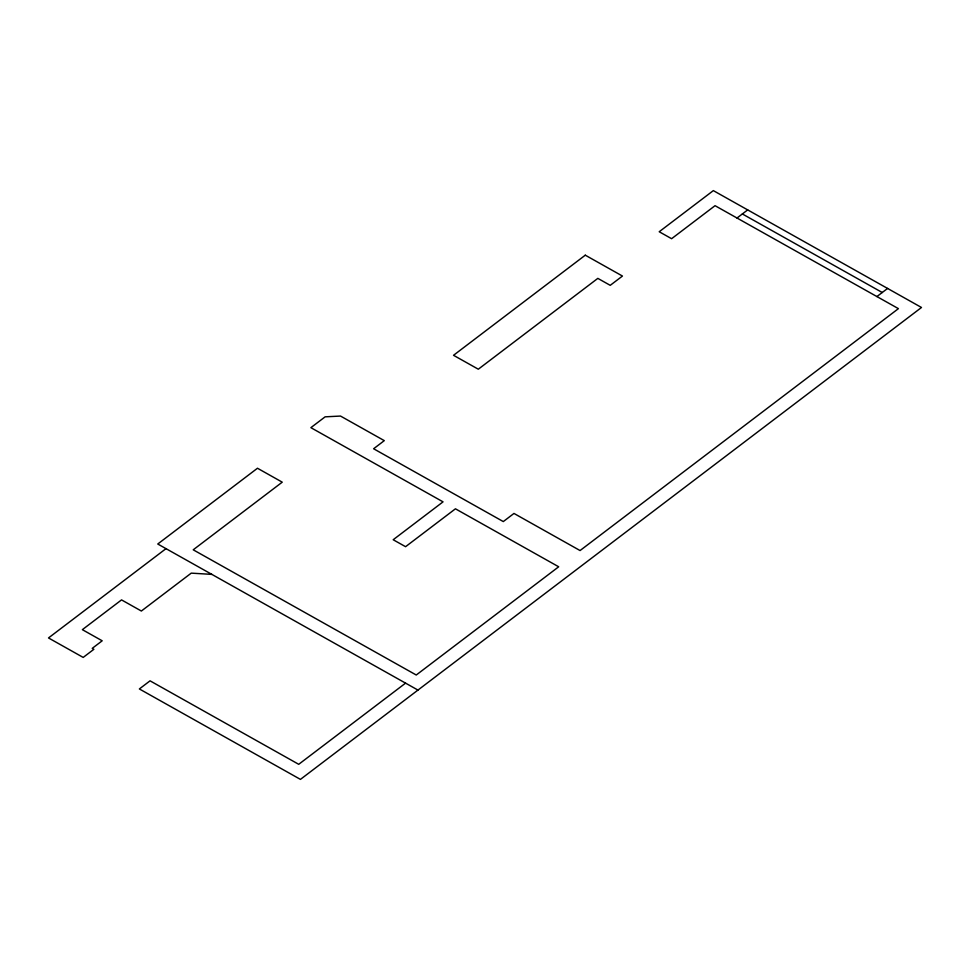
<?xml version="1.0" encoding="UTF-8"?>
<svg xmlns="http://www.w3.org/2000/svg" width="970" height="970" viewBox="0 0 970 970"><rect width="100%" height="100%" fill="white"/><g stroke="black" fill="none" stroke-linecap="round" stroke-linejoin="round"><path stroke-width="1.45" d="M166.015 548.644L48.5 637.945L83.19 657.418L93.872 649.294L92.223 648.372L102.189 640.794L82.365 629.663L121.541 599.896L141.365 611.027L191.248 573.137L211.872 574.385M737.006 218.02L747.688 209.908M876.904 296.565L887.598 288.442M405.569 683.135L298.724 764.311L150.047 680.831L139.365 688.955L300.433 779.383L921.5 307.478L713.338 190.617L659.212 231.745L671.604 238.705L715.048 205.688L898.426 308.642L580.06 550.548L513.979 513.445L503.297 521.569L373.608 448.758L384.29 440.635L340.518 416.057L325.132 416.833L310.885 427.661L443.047 501.854L393.189 539.744L405.581 546.692L455.439 508.813L558.696 566.783L416.251 675.011L193.224 549.808L282.246 482.163L257.474 468.243L157.758 544.012L417.949 690.082M742.353 213.958L882.251 292.503M585.286 255.183L453.524 355.299L478.307 369.206L597.835 278.378L610.227 285.338L622.461 276.05L585.286 255.183"/></g></svg>
